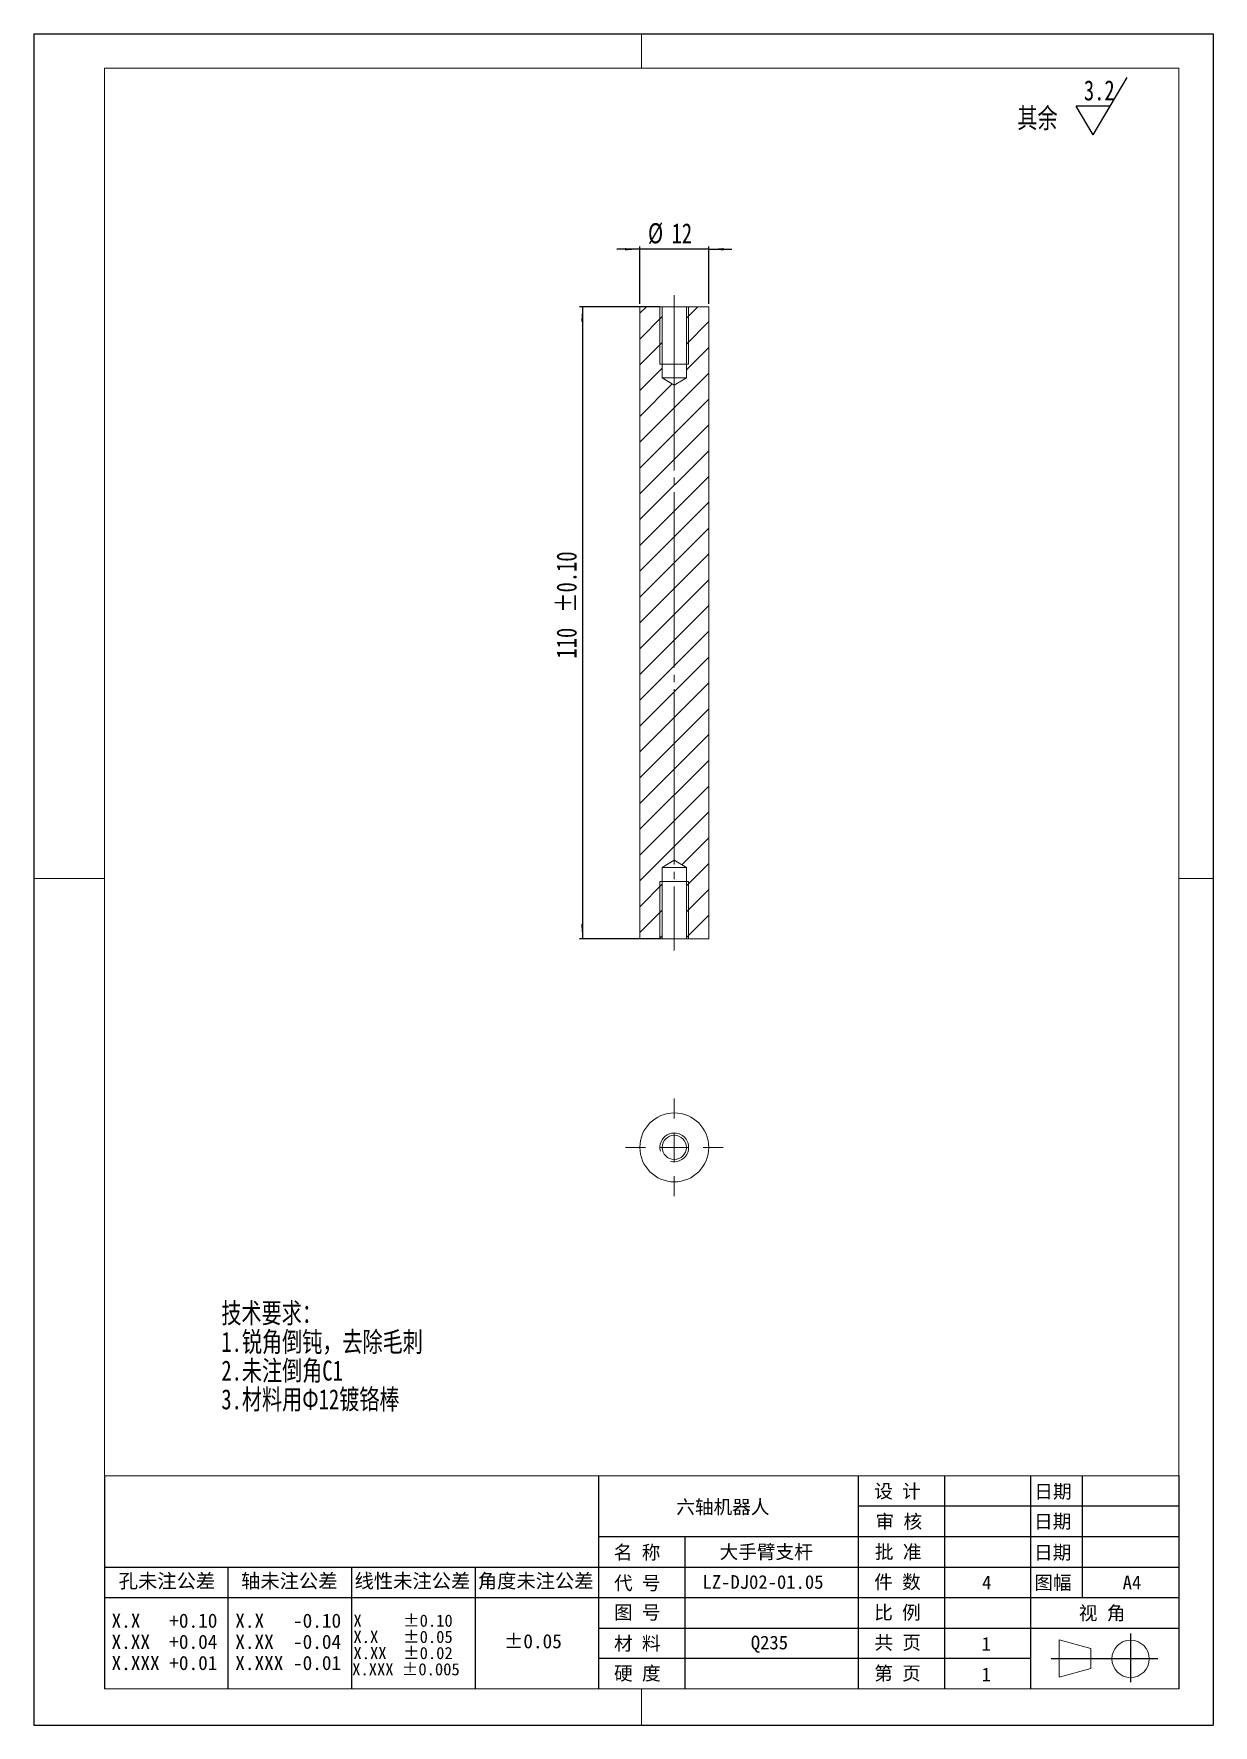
# Model space of a CAD drawing. Header units: millimetres. Extents: x 2 to 208, y 2 to 296.
import ezdxf

# ---------------------------------------------------------------- set-up
doc = ezdxf.new("R2010")
doc.units = ezdxf.units.MM
doc.linetypes.add('SLD-中心线', pattern=[34.29, 30.48, -1.27, 1.27, -1.27])
doc.linetypes.add('SLD-实线', pattern=[0])
for name, color, linetype in [('FORMAT', 7, 'SLD-实线'), ('SLD-0', 179, 'SLD-实线'), ('图框', 7, 'SLD-实线'), ('标注层', 96, 'SLD-实线')]:
    doc.layers.add(name, color=color, linetype=linetype)
doc.layers.add('粗实线', color=7, linetype='SLD-实线', lineweight=15)
doc.styles.add('SLDTEXTSTYLE0', font='HYSWLONGFANGSONG.TTF', dxfattribs={"bigfont": 'bigfont'})
doc.styles.add('SLDTEXTSTYLE1', font='SIMSUN.TTC')
doc.styles.add('SLDTEXTSTYLE2', font='SIMSUN.TTC', dxfattribs={"bigfont": 'bigfont'})
doc.styles.add('SLDTEXTSTYLE3', font='HYSWLONGFANGSONG.TTF')
doc.dimstyles.new('SLDDIMSTYLE0', dxfattribs={"dimtxt": 3.5, "dimasz": 2.6, "dimexe": 0, "dimexo": 0.0625, "dimgap": 0.875, "dimtad": 1, "dimdec": 3, "dimrnd": 1e-09, "dimzin": 12, "dimdsep": 46, "dimtxsty": 'SLDTEXTSTYLE3', "dimsah": 1, "dimcen": 0.09, "dimadec": 0, "dimazin": 3, "dimtfac": 1, "dimtdec": 3, "dimtmove": 0, "dimatfit": 0, "dimfxl": 0, "dimfrac": 2, "dimtolj": 1, "dimtzin": 12, "dimarcsym": 0})
doc.dimstyles.new('SLDDIMSTYLE1', dxfattribs={"dimtxt": 3.5, "dimasz": 2.6, "dimexe": 0, "dimexo": 0.0625, "dimgap": 0.875, "dimtad": 1, "dimrnd": 1e-09, "dimzin": 12, "dimdsep": 46, "dimtxsty": 'SLDTEXTSTYLE3', "dimsah": 1, "dimcen": 0.09, "dimadec": 0, "dimazin": 3, "dimtol": 1, "dimtp": 0.1, "dimtm": 0.1, "dimtfac": 1, "dimtofl": 0, "dimtmove": 0, "dimatfit": 3, "dimfxl": 0, "dimfrac": 2, "dimtolj": 1, "dimtzin": 0, "dimarcsym": 0})

# ---------------------------------------------------------------- blocks, each defined once
blk = doc.blocks.new('SW_NOTE_0')
at = {"layer": 'SLD-0', "color": 0, "char_height": 3.5, "attachment_point": 1, "style": 'SLDTEXTSTYLE0'}
for s, insert in [('\\M+18B5A术\\M+19776\\M+18B81\\M+18146', (0, 4.51)), ('1.锐\\M+18A70\\M+1937C钝\\M+18143\\M+18B8E\\M+18F9C\\M+196D1\\M+18E68', (0, -0.49)), ('2.\\M+196A2\\M+1928D\\M+1937C\\M+18A70C1', (0, -5.49)), ('3.\\M+18DDE\\M+197BF\\M+19770\\M+183B312镀铬\\M+1965F', (0, -10.49))]:
    blk.add_mtext(s, dxfattribs=dict(at, insert=insert))
blk = doc.blocks.new('SW_NOTE_1')
at = {"layer": 'FORMAT', "color": 0, "char_height": 2.4625, "attachment_point": 2, "style": 'SLDTEXTSTYLE1'}
for s, insert in [('X.X   +0.10', (7.62, 2.87)), ('X.XX  +0.04', (7.62, -0.81)), ('X.XXX +0.01', (7.62, -4.49))]:
    blk.add_mtext(s, dxfattribs=dict(at, insert=insert))
blk = doc.blocks.new('SW_NOTE_2')
at = {"layer": 'FORMAT', "color": 0, "char_height": 2.4625, "attachment_point": 2, "style": 'SLDTEXTSTYLE1'}
for s, insert in [('X.X   -0.10', (7.62, 2.87)), ('X.XX  -0.04', (7.62, -0.81)), ('X.XXX -0.01', (7.62, -4.49))]:
    blk.add_mtext(s, dxfattribs=dict(at, insert=insert))
blk = doc.blocks.new('SW_NOTE_3')
at = {"layer": 'FORMAT', "color": 0, "char_height": 2.1167, "attachment_point": 2, "style": 'SLDTEXTSTYLE1'}
for s, insert in [('X     ±0.10', (7.18, 2.46)), ('X.X   ±0.05', (7.18, -0.36)), (' X.XXX ±0.005', (6.96, -6)), ('X.XX  ±0.02', (7.18, -3.18))]:
    blk.add_mtext(s, dxfattribs=dict(at, insert=insert))
blk = doc.blocks.new('SW_SFSYMBOL_0')
at = {"layer": 'SLD-0', "color": 0}
for p, q in [((1.63, -5), (7.53, 5)), ((1.63, -5), (-1.32, 0)), ((4.58, 0), (-1.32, 0))]:
    blk.add_line(p, q, dxfattribs=at)
at = {"layer": 'SLD-0', "color": 0, "insert": (0, 4.51), "char_height": 3.5, "attachment_point": 1, "style": 'SLDTEXTSTYLE3'}
blk.add_mtext('3.2', dxfattribs=at)
blk = doc.blocks.new('_D')
at = {"layer": '标注层'}
for p, q in [((107.99, 258.32), (103.99, 258.32)), ((107.99, 248.82), (107.99, 258.82)), ((119.99, 258.32), (107.99, 258.32)), ((119.99, 248.82), (119.99, 258.82)), ((119.99, 258.32), (123.99, 258.32))]:
    blk.add_line(p, q, dxfattribs=at)
for points in [[(107.99, 258.32), (105.39, 258.52), (105.39, 258.12)], [(119.99, 258.32), (122.59, 258.12), (122.59, 258.52)]]:
    blk.add_solid(points, dxfattribs=at)
at = {"layer": '标注层', "char_height": 3.5, "attachment_point": 1, "style": 'SLDTEXTSTYLE3'}
for s, insert in [('%%c', (109.4, 262.85, 0.1)), ('12', (113.52, 262.84, 0.1))]:
    blk.add_mtext(s, dxfattribs=dict(at, insert=insert))
blk = doc.blocks.new('_D_1')
at = {"layer": '标注层'}
for p, q in [((111.39, 248.32), (97.49, 248.32)), ((97.99, 248.32), (97.99, 138.32)), ((111.39, 138.32), (97.49, 138.32))]:
    blk.add_line(p, q, dxfattribs=at)
for points in [[(97.99, 248.32), (97.79, 245.72), (98.19, 245.72)], [(97.99, 138.32), (98.19, 140.92), (97.79, 140.92)]]:
    blk.add_solid(points, dxfattribs=at)
at = {"layer": '标注层', "char_height": 3.5, "attachment_point": 1, "rotation": 90, "style": 'SLDTEXTSTYLE3'}
for s, insert in [(' ±0.10', (93.48, 193.24, 0.1)), ('110', (93.48, 187.1, 0.1))]:
    blk.add_mtext(s, dxfattribs=dict(at, insert=insert))
blk = doc.blocks.new('SW_CENTERMARKSYMBOL_0')
at = {"color": 0, "linetype": 'SLD-实线', "lineweight": 0}
for p, q in [((0, 5), (0, 8.5)), ((-5, 0), (-8.5, 0)), ((0, 0), (-2.5, 0)), ((0, 0), (0, 2.5)), ((0, 0), (0, -2.5)), ((0, 0), (2.5, 0)), ((5, 0), (8.5, 0)), ((0, -5), (0, -8.5))]:
    blk.add_line(p, q, dxfattribs=at)

msp = doc.modelspace()

# ---------------------------------------------------------------- hatches: boundary and pattern name
at = {"linetype": 'SLD-实线', "lineweight": 0}
h = msp.add_hatch(dxfattribs=at)
h.set_pattern_fill('ANSI31', style=0)
h.paths.add_polyline_path([(113.9922, 234.6623), (111.8922, 235.9241), (111.8922, 248.3241), (107.9922, 248.3241), (107.9922, 138.3241), (111.8922, 138.3241), (111.8922, 150.7241), (113.9922, 151.9859), (116.0922, 150.7241), (116.0922, 138.3241), (119.9922, 138.3241), (119.9922, 248.3241), (116.0922, 248.3241), (116.0922, 235.9241)], flags=0)

# ---------------------------------------------------------------- linework, layer by layer
at = {"color": 7, "linetype": 'SLD-中心线', "lineweight": 0}
msp.add_line((113.9922, 250.3241), (113.9922, 136.3241), dxfattribs=at)
at = {"color": 7, "linetype": 'SLD-实线', "lineweight": 15}
for p, q in [((107.9922, 138.3241), (107.9922, 248.3241)), ((107.9922, 248.3241), (111.8922, 248.3241)), ((111.8922, 248.3241), (111.8922, 235.9241)), ((116.0922, 248.3241), (111.8922, 248.3241)), ((116.0922, 235.9241), (116.0922, 248.3241)), ((116.0922, 248.3241), (119.9922, 248.3241)), ((119.9922, 248.3241), (119.9922, 138.3241)), ((111.8922, 235.9241), (113.9922, 234.6623)), ((116.0922, 235.9241), (111.8922, 235.9241)), ((113.9922, 234.6623), (116.0922, 235.9241)), ((113.9922, 151.9859), (111.8922, 150.7241)), ((111.8922, 150.7241), (116.0922, 150.7241)), ((111.8922, 150.7241), (111.8922, 138.3241)), ((116.0922, 150.7241), (113.9922, 151.9859)), ((116.0922, 138.3241), (116.0922, 150.7241)), ((111.8922, 138.3241), (107.9922, 138.3241)), ((111.8922, 138.3241), (116.0922, 138.3241)), ((119.9922, 138.3241), (116.0922, 138.3241))]:
    msp.add_line(p, q, dxfattribs=at)
at = {"color": 7, "linetype": 'SLD-实线', "lineweight": 0}
for p, q in [((111.4922, 248.3241), (111.4922, 238.3241)), ((116.4922, 248.3241), (116.4922, 238.3241)), ((111.4922, 238.3241), (116.4922, 238.3241)), ((111.4922, 138.3241), (111.4922, 148.3241)), ((116.4922, 148.3241), (111.4922, 148.3241)), ((116.4922, 138.3241), (116.4922, 148.3241))]:
    msp.add_line(p, q, dxfattribs=at)
at = {"color": 7, "linetype": 'SLD-实线', "lineweight": 15}
for radius in [6, 2.1]:
    msp.add_circle((113.9922, 102.0396), radius, dxfattribs=at)
at = {"color": 7, "linetype": 'SLD-实线', "lineweight": 0}
msp.add_arc((113.9922, 102.0396), 2.5, 255, 195, dxfattribs=at)
at = {"layer": 'FORMAT'}
for p, q in [((14.8, 44.9), (14.8, 7.8)), ((100.8, 44.9), (100.8, 7.8)), ((146, 44.9), (146, 7.8)), ((161, 44.9), (161, 7.8)), ((176, 44.9), (176, 7.8)), ((185, 44.9), (185, 23.7)), ((201.8, 44.9), (201.8, 7.8)), ((201.8, 39.6), (146, 39.6)), ((201.8, 34.3), (100.8, 34.3)), ((115.8, 34.3), (115.8, 7.8)), ((14.8, 29), (201.8, 29)), ((36.3, 29), (36.3, 7.8)), ((57.8, 29), (57.8, 7.8)), ((79.3, 29), (79.3, 7.8)), ((14.8, 23.7), (201.8, 23.7)), ((100.8, 18.4), (201.8, 18.4)), ((176, 13.1), (100.8, 13.1))]:
    msp.add_line(p, q, dxfattribs=at)
at = {"layer": 'SLD-0'}
for p, q in [((193.4139, 17.4564), (193.4139, 8.9713)), ((179.5871, 13.1), (187.8367, 13.1)), ((187.8367, 13.1), (198.1694, 13.1))]:
    msp.add_line(p, q, dxfattribs=at)
at = {"layer": '图框'}
for p, q in [((2.5, 295.8), (207.8, 295.8)), ((2.5, 295.8), (2.5, 1.5)), ((207.8, 295.8), (207.8, 1.5)), ((2.5, 1.5), (207.8, 1.5))]:
    msp.add_line(p, q, dxfattribs=at)
at = {"layer": '粗实线'}
for p, q in [((108.3, 289.8), (108.3, 295.8)), ((14.8, 289.8), (201.8, 289.8)), ((14.8, 289.8), (14.8, 7.8)), ((201.8, 289.8), (201.8, 7.8)), ((14.8, 148.8), (2.5, 148.8)), ((201.8, 148.8), (207.8, 148.8)), ((14.8, 44.9), (201.8, 44.9)), ((180.9814, 16.35), (180.9814, 9.85)), ((186.5005, 14.8395), (180.9814, 16.35)), ((186.5005, 11.3605), (186.5005, 14.8395)), ((180.9814, 9.85), (186.5005, 11.3605)), ((14.8, 7.8), (201.8, 7.8)), ((14.8, 7.8), (201.8, 7.8)), ((108.3, 7.8), (108.3, 1.5))]:
    msp.add_line(p, q, dxfattribs=at)
msp.add_circle((193.4139, 13.0453), 3.25, dxfattribs=at)

# ---------------------------------------------------------------- block references
at = {"color": 7, "linetype": 'Continuous', "lineweight": 0}
msp.add_blockref('SW_CENTERMARKSYMBOL_0', (113.9922, 102.0396), dxfattribs=at)
at = {"layer": 'FORMAT'}
for name, p in [('SW_NOTE_1', (17.6243, 18.0463)), ('SW_NOTE_2', (39.1628, 18.0463)), ('SW_NOTE_3', (59.6012, 18.2882))]:
    msp.add_blockref(name, p, dxfattribs=at)
at = {"layer": 'SLD-0'}
for name, p in [('SW_SFSYMBOL_0', (185.2941, 283.2052)), ('SW_NOTE_0', (35.1486, 70.4458))]:
    msp.add_blockref(name, p, dxfattribs=at)

# ---------------------------------------------------------------- texts
at = {"layer": 'FORMAT', "attachment_point": 2}
for s, insert, char_height, style in [('设 计', (152.8441, 43.4064), 2.38125, 'SLDTEXTSTYLE2'), ('\\M+193FA\\M+18AFA', (179.8956, 43.3594), 2.38125, 'SLDTEXTSTYLE2'), ('审 \\M+18A6A', (153.0811, 38.1245), 2.38125, 'SLDTEXTSTYLE2'), ('\\M+193FA\\M+18AFA', (179.8682, 38.1432), 2.38125, 'SLDTEXTSTYLE2'), ('\\M+196BC \\M+18FCC', (107.5225, 32.7564), 2.38125, 'SLDTEXTSTYLE2'), ('\\M+194E1 \\M+18F79', (152.9665, 32.8475), 2.38125, 'SLDTEXTSTYLE2'), ('\\M+193FA\\M+18AFA', (179.8518, 32.751), 2.38125, 'SLDTEXTSTYLE2'), ('\\M+18D45\\M+196A2\\M+1928D\\M+18CF6\\M+18DB7', (25.6761, 27.8303), 2.4625, 'SLDTEXTSTYLE2'), ('轴\\M+196A2\\M+1928D\\M+18CF6\\M+18DB7', (46.9723, 27.8303), 2.4625, 'SLDTEXTSTYLE2'), ('线\\M+190AB\\M+196A2\\M+1928D\\M+18CF6\\M+18DB7', (68.409, 27.8303), 2.4625, 'SLDTEXTSTYLE2'), ('\\M+18A70\\M+19378\\M+196A2\\M+1928D\\M+18CF6\\M+18DB7', (89.8592, 27.8303), 2.4625, 'SLDTEXTSTYLE2'), ('\\M+191E3 \\M+18D86', (107.5525, 27.432), 2.38125, 'SLDTEXTSTYLE2'), ('\\M+18C8F \\M+19094', (152.8441, 27.6058), 2.38125, 'SLDTEXTSTYLE2'), ('图\\M+1959D', (179.9105, 27.4994), 2.38125, 'SLDTEXTSTYLE2'), ('A4', (193.6594, 27.525), 2.38125, 'SLDTEXTSTYLE1'), ('图 \\M+18D86', (107.5525, 22.2983), 2.38125, 'SLDTEXTSTYLE2'), ('\\M+194E4 \\M+197E1', (152.8441, 22.2983), 2.38125, 'SLDTEXTSTYLE2'), ('视 \\M+18A70', (188.4613, 22.1909), 2.38125, 'SLDTEXTSTYLE2'), ('±0.05', (89.3904, 17.3378), 2.4625, 'SLDTEXTSTYLE1'), ('\\M+18DDE \\M+197BF', (107.5525, 16.9086), 2.38125, 'SLDTEXTSTYLE2'), ('\\M+18BA4 页', (152.8825, 17.0718), 2.38125, 'SLDTEXTSTYLE2'), ('1', (168.2978, 16.8438), 2.3813, 'SLDTEXTSTYLE1'), ('\\M+18D64 \\M+19378', (107.5525, 11.7136), 2.38125, 'SLDTEXTSTYLE2'), ('\\M+191E6 页', (152.8441, 11.7136), 2.38125, 'SLDTEXTSTYLE2'), ('1', (168.3131, 11.5161), 2.3813, 'SLDTEXTSTYLE1')]:
    msp.add_mtext(s, dxfattribs=dict(at, insert=insert, char_height=char_height, style=style))
at = {"layer": 'SLD-0'}
for s, insert, char_height, attachment_point, style in [('\\M+191B4\\M+1975D', (173.7145, 282.9021), 3.5, 1, 'SLDTEXTSTYLE0'), ('\\M+1985A轴\\M+18AF7\\M+18AED\\M+1906C', (122.4476, 40.6651), 2.38125, 2, 'SLDTEXTSTYLE2'), ('\\M+191E5\\M+18EE8\\M+1E45D\\M+18E78\\M+19E57', (129.9951, 32.8475), 2.38125, 2, 'SLDTEXTSTYLE2'), ('LZ-DJ02-01.05', (129.437, 27.6058), 2.38125, 2, 'SLDTEXTSTYLE1'), ('4', (168.3701, 27.4994), 2.3813, 2, 'SLDTEXTSTYLE1'), ('Q235', (130.5532, 17.0718), 2.38125, 2, 'SLDTEXTSTYLE1')]:
    msp.add_mtext(s, dxfattribs=dict(at, insert=insert, char_height=char_height, attachment_point=attachment_point, style=style))

# ---------------------------------------------------------------- dimensions: what is measured, and where the dimension line sits
at = {"layer": '标注层'}
dim = msp.add_linear_dim(base=(107.9922, 258.3241), p1=(119.9922, 248.3241), p2=(107.9922, 248.3241), text='%%c<>', dimstyle='SLDDIMSTYLE0', dxfattribs=at)
dim.commit()
dim.dimension.update_dxf_attribs({"geometry": '_D', "text_midpoint": (113.763, 258.3241), "dimtype": 160})
dim = msp.add_linear_dim(base=(97.9922, 138.3241), p1=(111.8922, 248.3241), p2=(111.8922, 138.3241), angle=90, dimstyle='SLDDIMSTYLE1', dxfattribs=at)
dim.commit()
dim.dimension.update_dxf_attribs({"geometry": '_D_1', "text_midpoint": (97.9922, 195.5363), "dimtype": 160})

doc.saveas('drawing.dxf')
